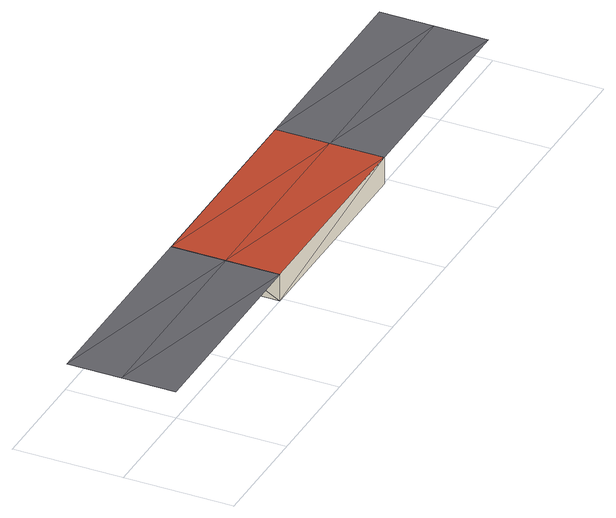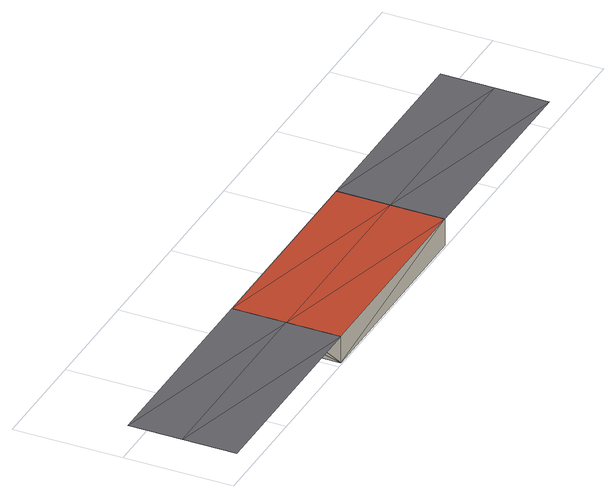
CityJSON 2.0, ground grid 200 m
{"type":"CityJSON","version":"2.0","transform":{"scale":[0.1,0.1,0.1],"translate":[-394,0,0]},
"CityObjects":{
"bridge1":{"type":"Bridge","geometry":[{"type":"MultiSurface","lod":"2","boundaries":[[[0,1,2]],[[2,3,0]],[[4,5,6]],[[6,7,4]],[[8,4,7]],[[7,9,8]],[[0,5,4]],[[4,1,0]],[[4,8,1]],[[0,3,6]],[[6,5,0]],[[6,3,2]],[[2,7,6]],[[2,9,7]],[[2,1,8]],[[8,9,2]]],"semantics":{"surfaces":[{"type":"GroundSurface"},{"type":"RoofSurface","CityObjectRelation.relationType":"shared"},{"type":"WallSurface"}],"values":[0,0,1,1,1,1,2,2,2,2,2,2,2,2,2,2]}}]},
"road1":{"type":"Road","geometry":[{"type":"MultiSurface","lod":"2","boundaries":[[[10,11,4]],[[4,8,10]],[[11,12,5]],[[5,4,11]],[[4,5,6]],[[6,7,4]],[[8,4,7]],[[7,9,8]],[[9,7,13]],[[13,14,9]],[[7,6,15]],[[15,13,7]]],"semantics":{"surfaces":[{"type":"TrafficArea"},{"type":"TrafficArea","CityObjectRelation.relationType":"shared"}],"values":[0,0,0,0,1,1,1,1,0,0,0,0]}}]}
},
"vertices":[
[3940,0,0],[3940,1969,0],[7877,1969,0],[7877,0,0],[3940,984,512],[3940,0,512],[7877,0,512],[7877,984,512],[3940,1969,512],[7877,1969,512],
[3,1969,512],[3,984,512],[3,0,512],[11814,984,512],[11814,1969,512],[11814,0,512]
]}
